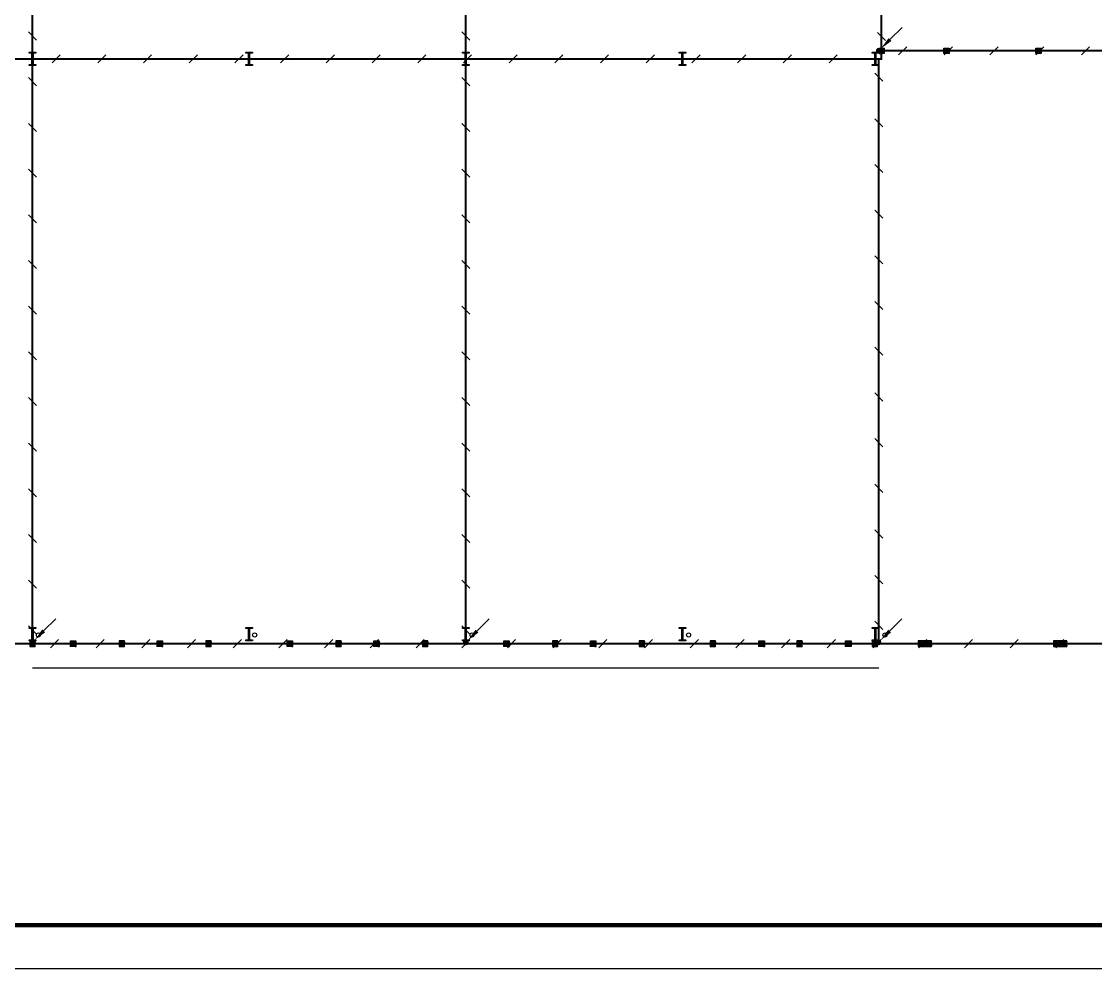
# Model space of a CAD drawing. Extents: x 1060579 to 1383165, y 581819 to 1037910.
# Drawn here: x 1266064 to 1305724, y 581819 to 616800 of the extents above; entities that cross this region are included whole.
import ezdxf

# ---------------------------------------------------------------- set-up
doc = ezdxf.new("R2010")
doc.units = 0
doc.header["$LTSCALE"] = 1000
doc.header["$MEASUREMENT"] = 0
doc.linetypes.add('CENTER2', pattern=[1.125, 0.75, -0.125, 0.125, -0.125])
for name, color, linetype in [('GZ', 30, 'Continuous'), ('LWIRE', 4, 'Continuous'), ('PUB_TITLE', 4, 'Continuous'), ('SHTLN', 4, 'Continuous'), ('WIRE-接地', 4, 'Continuous'), ('刚柱', 2, 'Continuous'), ('卫浴', 7, 'Continuous'), ('散水', 32, 'Continuous')]:
    doc.layers.add(name, color=color, linetype=linetype)
doc.styles.get("Standard").update_dxf_attribs({"font": 'gbenor.shx', "bigfont": 'gbcbig.shx'})

# ---------------------------------------------------------------- blocks, each defined once
blk = doc.blocks.new('sdhfxdhnfdhx')
h = blk.add_hatch(color=256)
h.paths.add_polyline_path([(3050366, 936899), (3050616, 936899), (3050616, 936859), (3050366, 936859)])
h.paths.add_polyline_path([(3050511, 937319), (3050511, 936899), (3050471, 936899), (3050471, 937319)])
h.paths.add_polyline_path([(3050366, 937359), (3050616, 937359), (3050616, 937319), (3050366, 937319)])
for points in [[(3050366, 937359), (3050616, 937359), (3050616, 937319), (3050366, 937319)], [(3050511, 937319), (3050511, 936899), (3050471, 936899), (3050471, 937319)], [(3050366, 936899), (3050616, 936899), (3050616, 936859), (3050366, 936859)]]:
    blk.add_lwpolyline(points, close=True)
blk = doc.blocks.new('$TelecSys$00000008')
blk.add_line((0.4, 0.4), (-0.4, -0.4))
blk = doc.blocks.new('$TelecSys$00000078')
for p, q in [((1.15, 1.15), (0.55, 0.55)), ((0.104, 0.104), (0.104, 0.104)), ((-0.104, -0.104), (-0.104, -0.104))]:
    blk.add_line(p, q)
at = {"const_width": 0.142}
blk.add_lwpolyline([(-0.071, 0, 1), (0.071, 0, 1)], format="xyb", close=True, dxfattribs=at)
blk.add_solid([(0.62, 0.48), (0.48, 0.62), (0.1, 0.1)])
at = {"width": 0.8, "flags": 9}
blk.add_attdef('A', (0, 0), '', height=0.00002, dxfattribs=at)

msp = doc.modelspace()

# ---------------------------------------------------------------- hatches: boundary and pattern name
at = {"layer": 'GZ'}
h = msp.add_hatch(dxfattribs=at)
h.set_pattern_fill('钢筋混凝土', color=8, scale=20, style=0)
h.set_pattern_definition([(45, (1244335.757, 540013.577), (-35.35534, 35.35534), []), (50, (1244335.76, 540013.58), (143.45204, -12.55043), [15, -165]), (355, (1244335.76, 540013.58), (-27.75027, 150.43843), [12, -132]), (100.4514, (1244347.71, 540012.53), (115.70188, 137.8879), [12.74804, -140.22842]), (46.1842, (1244335.76, 540053.58), (213.4482, -33.1038), [22.5, -247.5]), (96.6356, (1244353.54, 540050.82), (186.93254, 194.82357), [19.12206, -210.3426]), (351.1842, (1244335.76, 540053.58), (186.9324, 194.8237), [18, -198]), (21, (1244355.76, 540043.58), (119.38141, -80.52378), [15, -165]), (326, (1244355.76, 540043.58), (48.66307, 145.03), [12, -132]), (71.4514, (1244365.7, 540036.87), (168.04453, 64.5061), [12.74804, -140.22842]), (37.5, (1244335.757, 540013.577), (2.43197, 66.57877), [0, -130.4, 0, -134, 0, -132.5]), (7.5, (1244335.76, 540013.58), (52.61391, 78.88234), [0, -76.4, 0, -127.4, 0, -50.5]), (327.5, (1244291.157, 540013.58), (106.764487, -4.510974), [0, -50, 0, -156, 0, -207]), (317.5, (1244271.16, 540013.58), (116.63723, 20.021), [0, -65, 0, -103.6, 0, -147])])
h.paths.add_polyline_path([(1297720, 615819), (1297920, 615819), (1297920, 615619), (1297720, 615619)])
h = msp.add_hatch(dxfattribs=at)
h.set_pattern_fill('钢筋混凝土', color=8, scale=20, style=0)
h.set_pattern_definition([(45, (1246735.757, 540013.577), (-35.35534, 35.35534), []), (50, (1246735.76, 540013.58), (143.45204, -12.55043), [15, -165]), (355, (1246735.76, 540013.58), (-27.75027, 150.43843), [12, -132]), (100.4514, (1246747.71, 540012.53), (115.70188, 137.8879), [12.74804, -140.22842]), (46.1842, (1246735.76, 540053.58), (213.4482, -33.1038), [22.5, -247.5]), (96.6356, (1246753.54, 540050.82), (186.93254, 194.82357), [19.12206, -210.3426]), (351.1842, (1246735.76, 540053.58), (186.9324, 194.8237), [18, -198]), (21, (1246755.76, 540043.58), (119.38141, -80.52378), [15, -165]), (326, (1246755.76, 540043.58), (48.66307, 145.03), [12, -132]), (71.4514, (1246765.7, 540036.87), (168.04453, 64.5061), [12.74804, -140.22842]), (37.5, (1246735.757, 540013.577), (2.43197, 66.57877), [0, -130.4, 0, -134, 0, -132.5]), (7.5, (1246735.76, 540013.58), (52.61391, 78.88234), [0, -76.4, 0, -127.4, 0, -50.5]), (327.5, (1246691.157, 540013.58), (106.764487, -4.510974), [0, -50, 0, -156, 0, -207]), (317.5, (1246671.16, 540013.58), (116.63723, 20.021), [0, -65, 0, -103.6, 0, -147])])
h.paths.add_polyline_path([(1300120, 615819), (1300320, 615819), (1300320, 615619), (1300120, 615619)])
h = msp.add_hatch(dxfattribs=at)
h.set_pattern_fill('钢筋混凝土', color=8, scale=20, style=0)
h.set_pattern_definition([(45, (1250135.757, 540013.577), (-35.35534, 35.35534), []), (50, (1250135.76, 540013.58), (143.45204, -12.55043), [15, -165]), (355, (1250135.76, 540013.58), (-27.75027, 150.43843), [12, -132]), (100.4514, (1250147.71, 540012.53), (115.70188, 137.8879), [12.74804, -140.22842]), (46.1842, (1250135.76, 540053.58), (213.4482, -33.1038), [22.5, -247.5]), (96.6356, (1250153.54, 540050.82), (186.93254, 194.82357), [19.12206, -210.3426]), (351.1842, (1250135.76, 540053.58), (186.9324, 194.8237), [18, -198]), (21, (1250155.76, 540043.58), (119.38141, -80.52378), [15, -165]), (326, (1250155.76, 540043.58), (48.66307, 145.03), [12, -132]), (71.4514, (1250165.7, 540036.87), (168.04453, 64.5061), [12.74804, -140.22842]), (37.5, (1250135.757, 540013.577), (2.43197, 66.57877), [0, -130.4, 0, -134, 0, -132.5]), (7.5, (1250135.76, 540013.58), (52.61391, 78.88234), [0, -76.4, 0, -127.4, 0, -50.5]), (327.5, (1250091.157, 540013.58), (106.764487, -4.510974), [0, -50, 0, -156, 0, -207]), (317.5, (1250071.16, 540013.58), (116.63723, 20.021), [0, -65, 0, -103.6, 0, -147])])
h.paths.add_polyline_path([(1303520, 615819), (1303720, 615819), (1303720, 615619), (1303520, 615619)])
h = msp.add_hatch(dxfattribs=at)
h.set_pattern_fill('钢筋混凝土', color=8, scale=20, style=0)
h.set_pattern_definition([(315, (1212985.757, 669523.906), (-35.35534, -35.35534), []), (310, (1212985.76, 669523.9), (143.45204, 12.55043), [15, -165]), (5, (1212985.76, 669523.9), (-27.75027, -150.43843), [12, -132]), (259.5486, (1212997.71, 669524.95), (115.70188, -137.8879), [12.74804, -140.22842]), (313.8158, (1212985.76, 669483.9), (213.4482, 33.1038), [22.5, -247.5]), (263.3644, (1213003.54, 669486.66), (186.93254, -194.82357), [19.12206, -210.3426]), (8.8158, (1212985.76, 669483.9), (186.9324, -194.8237), [18, -198]), (339, (1213005.76, 669493.9), (119.38141, 80.52378), [15, -165]), (34, (1213005.76, 669493.9), (48.66307, -145.03), [12, -132]), (288.5486, (1213015.7, 669500.62), (168.04453, -64.5061), [12.74804, -140.22842]), (322.5, (1212985.757, 669523.906), (2.43197, -66.57877), [0, -130.4, 0, -134, 0, -132.5]), (352.5, (1212985.76, 669523.906), (52.61391, -78.88234), [0, -76.4, 0, -127.4, 0, -50.5]), (32.5, (1212941.157, 669523.906), (106.764487, 4.510974), [0, -50, 0, -156, 0, -207]), (42.5, (1212921.16, 669523.91), (116.63723, -20.021), [0, -65, 0, -103.6, 0, -147])])
h.paths.add_polyline_path([(1266370, 593719), (1266570, 593719), (1266570, 593919), (1266370, 593919)])
h = msp.add_hatch(dxfattribs=at)
h.set_pattern_fill('钢筋混凝土', color=8, scale=20, style=0)
h.set_pattern_definition([(225, (1321454.794, 669523.906), (35.35534, -35.35534), []), (230, (1321454.79, 669523.9), (-143.45204, 12.55043), [15, -165]), (175, (1321454.8, 669523.9), (27.75027, -150.43843), [12, -132]), (280.4514, (1321442.84, 669524.95), (-115.70188, -137.8879), [12.74804, -140.22842]), (226.1842, (1321454.8, 669483.9), (-213.4482, 33.1038), [22.5, -247.5]), (276.6356, (1321437, 669486.66), (-186.93254, -194.82357), [19.12206, -210.3426]), (171.1842, (1321454.8, 669483.9), (-186.9324, -194.8237), [18, -198]), (201, (1321434.79, 669493.9), (-119.38141, 80.52378), [15, -165]), (146, (1321434.8, 669493.9), (-48.66307, -145.03), [12, -132]), (251.4514, (1321424.85, 669500.62), (-168.04453, -64.5061), [12.74804, -140.22842]), (217.5, (1321454.794, 669523.906), (-2.43197, -66.57877), [0, -130.4, 0, -134, 0, -132.5]), (187.5, (1321454.794, 669523.906), (-52.61391, -78.88234), [0, -76.4, 0, -127.4, 0, -50.5]), (147.5, (1321499.394, 669523.906), (-106.764487, 4.510974), [0, -50, 0, -156, 0, -207]), (137.5, (1321519.39, 669523.91), (-116.63723, -20.021), [0, -65, 0, -103.6, 0, -147])])
h.paths.add_polyline_path([(1268070, 593719), (1267870, 593719), (1267870, 593919), (1268070, 593919)])
h = msp.add_hatch(dxfattribs=at)
h.set_pattern_fill('钢筋混凝土', color=8, scale=20, style=0)
h.set_pattern_definition([(315, (1216285.51, 669523.906), (-35.35534, -35.35534), []), (310, (1216285.51, 669523.9), (143.45204, 12.55043), [15, -165]), (5, (1216285.51, 669523.9), (-27.75027, -150.43843), [12, -132]), (259.5486, (1216297.46, 669524.95), (115.70188, -137.8879), [12.74804, -140.22842]), (313.8158, (1216285.5, 669483.9), (213.4482, 33.1038), [22.5, -247.5]), (263.3644, (1216303.3, 669486.66), (186.93254, -194.82357), [19.12206, -210.3426]), (8.8158, (1216285.5, 669483.9), (186.9324, -194.8237), [18, -198]), (339, (1216305.51, 669493.9), (119.38141, 80.52378), [15, -165]), (34, (1216305.51, 669493.9), (48.66307, -145.03), [12, -132]), (288.5486, (1216315.46, 669500.62), (168.04453, -64.5061), [12.74804, -140.22842]), (322.5, (1216285.51, 669523.906), (2.43197, -66.57877), [0, -130.4, 0, -134, 0, -132.5]), (352.5, (1216285.51, 669523.906), (52.61391, -78.88234), [0, -76.4, 0, -127.4, 0, -50.5]), (32.5, (1216240.91, 669523.906), (106.764487, 4.510974), [0, -50, 0, -156, 0, -207]), (42.5, (1216220.91, 669523.91), (116.63723, -20.021), [0, -65, 0, -103.6, 0, -147])])
h.paths.add_polyline_path([(1269670, 593719), (1269870, 593719), (1269870, 593919), (1269670, 593919)])
h = msp.add_hatch(dxfattribs=at)
h.set_pattern_fill('钢筋混凝土', color=8, scale=20, style=0)
h.set_pattern_definition([(225, (1324655.1, 669523.906), (35.35534, -35.35534), []), (230, (1324655.1, 669523.9), (-143.45204, 12.55043), [15, -165]), (175, (1324655.1, 669523.9), (27.75027, -150.43843), [12, -132]), (280.4514, (1324643.15, 669524.95), (-115.70188, -137.8879), [12.74804, -140.22842]), (226.1842, (1324655.1, 669483.9), (-213.4482, 33.1038), [22.5, -247.5]), (276.6356, (1324637.31, 669486.66), (-186.93254, -194.82357), [19.12206, -210.3426]), (171.1842, (1324655.1, 669483.9), (-186.9324, -194.8237), [18, -198]), (201, (1324635.1, 669493.9), (-119.38141, 80.52378), [15, -165]), (146, (1324635.1, 669493.9), (-48.66307, -145.03), [12, -132]), (251.4514, (1324625.15, 669500.62), (-168.04453, -64.5061), [12.74804, -140.22842]), (217.5, (1324655.1, 669523.906), (-2.43197, -66.57877), [0, -130.4, 0, -134, 0, -132.5]), (187.5, (1324655.1, 669523.906), (-52.61391, -78.88234), [0, -76.4, 0, -127.4, 0, -50.5]), (147.5, (1324699.7, 669523.906), (-106.764487, 4.510974), [0, -50, 0, -156, 0, -207]), (137.5, (1324719.7, 669523.91), (-116.63723, -20.021), [0, -65, 0, -103.6, 0, -147])])
h.paths.add_polyline_path([(1271270, 593719), (1271070, 593719), (1271070, 593919), (1271270, 593919)])
h = msp.add_hatch(dxfattribs=at)
h.set_pattern_fill('钢筋混凝土', color=8, scale=20, style=0)
h.set_pattern_definition([(315, (1219485.815, 669523.906), (-35.35534, -35.35534), []), (310, (1219485.81, 669523.9), (143.45204, 12.55043), [15, -165]), (5, (1219485.81, 669523.9), (-27.75027, -150.43843), [12, -132]), (259.5486, (1219497.77, 669524.95), (115.70188, -137.8879), [12.74804, -140.22842]), (313.8158, (1219485.81, 669483.9), (213.4482, 33.1038), [22.5, -247.5]), (263.3644, (1219503.6, 669486.66), (186.93254, -194.82357), [19.12206, -210.3426]), (8.8158, (1219485.81, 669483.9), (186.9324, -194.8237), [18, -198]), (339, (1219505.81, 669493.9), (119.38141, 80.52378), [15, -165]), (34, (1219505.81, 669493.9), (48.66307, -145.03), [12, -132]), (288.5486, (1219515.76, 669500.62), (168.04453, -64.5061), [12.74804, -140.22842]), (322.5, (1219485.815, 669523.906), (2.43197, -66.57877), [0, -130.4, 0, -134, 0, -132.5]), (352.5, (1219485.815, 669523.906), (52.61391, -78.88234), [0, -76.4, 0, -127.4, 0, -50.5]), (32.5, (1219441.215, 669523.906), (106.764487, 4.510974), [0, -50, 0, -156, 0, -207]), (42.5, (1219421.21, 669523.91), (116.63723, -20.021), [0, -65, 0, -103.6, 0, -147])])
h.paths.add_polyline_path([(1272870, 593719), (1273070, 593719), (1273070, 593919), (1272870, 593919)])
h = msp.add_hatch(dxfattribs=at)
h.set_pattern_fill('钢筋混凝土', color=8, scale=20, style=0)
h.set_pattern_definition([(225, (1329454.794, 669523.906), (35.35534, -35.35534), []), (230, (1329454.79, 669523.9), (-143.45204, 12.55043), [15, -165]), (175, (1329454.8, 669523.9), (27.75027, -150.43843), [12, -132]), (280.4514, (1329442.84, 669524.95), (-115.70188, -137.8879), [12.74804, -140.22842]), (226.1842, (1329454.8, 669483.9), (-213.4482, 33.1038), [22.5, -247.5]), (276.6356, (1329437, 669486.66), (-186.93254, -194.82357), [19.12206, -210.3426]), (171.1842, (1329454.8, 669483.9), (-186.9324, -194.8237), [18, -198]), (201, (1329434.79, 669493.9), (-119.38141, 80.52378), [15, -165]), (146, (1329434.8, 669493.9), (-48.66307, -145.03), [12, -132]), (251.4514, (1329424.85, 669500.62), (-168.04453, -64.5061), [12.74804, -140.22842]), (217.5, (1329454.794, 669523.906), (-2.43197, -66.57877), [0, -130.4, 0, -134, 0, -132.5]), (187.5, (1329454.794, 669523.906), (-52.61391, -78.88234), [0, -76.4, 0, -127.4, 0, -50.5]), (147.5, (1329499.394, 669523.906), (-106.764487, 4.510974), [0, -50, 0, -156, 0, -207]), (137.5, (1329519.39, 669523.91), (-116.63723, -20.021), [0, -65, 0, -103.6, 0, -147])])
h.paths.add_polyline_path([(1276070, 593719), (1275870, 593719), (1275870, 593919), (1276070, 593919)])
h = msp.add_hatch(dxfattribs=at)
h.set_pattern_fill('钢筋混凝土', color=8, scale=20, style=0)
h.set_pattern_definition([(315, (1224285.51, 669523.906), (-35.35534, -35.35534), []), (310, (1224285.51, 669523.9), (143.45204, 12.55043), [15, -165]), (5, (1224285.51, 669523.9), (-27.75027, -150.43843), [12, -132]), (259.5486, (1224297.46, 669524.95), (115.70188, -137.8879), [12.74804, -140.22842]), (313.8158, (1224285.5, 669483.9), (213.4482, 33.1038), [22.5, -247.5]), (263.3644, (1224303.3, 669486.66), (186.93254, -194.82357), [19.12206, -210.3426]), (8.8158, (1224285.5, 669483.9), (186.9324, -194.8237), [18, -198]), (339, (1224305.51, 669493.9), (119.38141, 80.52378), [15, -165]), (34, (1224305.51, 669493.9), (48.66307, -145.03), [12, -132]), (288.5486, (1224315.46, 669500.62), (168.04453, -64.5061), [12.74804, -140.22842]), (322.5, (1224285.51, 669523.906), (2.43197, -66.57877), [0, -130.4, 0, -134, 0, -132.5]), (352.5, (1224285.51, 669523.906), (52.61391, -78.88234), [0, -76.4, 0, -127.4, 0, -50.5]), (32.5, (1224240.91, 669523.906), (106.764487, 4.510974), [0, -50, 0, -156, 0, -207]), (42.5, (1224220.91, 669523.91), (116.63723, -20.021), [0, -65, 0, -103.6, 0, -147])])
h.paths.add_polyline_path([(1277670, 593719), (1277870, 593719), (1277870, 593919), (1277670, 593919)])
h = msp.add_hatch(dxfattribs=at)
h.set_pattern_fill('钢筋混凝土', color=8, scale=20, style=0)
h.set_pattern_definition([(225, (1332655.1, 669523.906), (35.35534, -35.35534), []), (230, (1332655.1, 669523.9), (-143.45204, 12.55043), [15, -165]), (175, (1332655.1, 669523.9), (27.75027, -150.43843), [12, -132]), (280.4514, (1332643.15, 669524.95), (-115.70188, -137.8879), [12.74804, -140.22842]), (226.1842, (1332655.1, 669483.9), (-213.4482, 33.1038), [22.5, -247.5]), (276.6356, (1332637.31, 669486.66), (-186.93254, -194.82357), [19.12206, -210.3426]), (171.1842, (1332655.1, 669483.9), (-186.9324, -194.8237), [18, -198]), (201, (1332635.1, 669493.9), (-119.38141, 80.52378), [15, -165]), (146, (1332635.1, 669493.9), (-48.66307, -145.03), [12, -132]), (251.4514, (1332625.15, 669500.62), (-168.04453, -64.5061), [12.74804, -140.22842]), (217.5, (1332655.1, 669523.906), (-2.43197, -66.57877), [0, -130.4, 0, -134, 0, -132.5]), (187.5, (1332655.1, 669523.906), (-52.61391, -78.88234), [0, -76.4, 0, -127.4, 0, -50.5]), (147.5, (1332699.7, 669523.906), (-106.764487, 4.510974), [0, -50, 0, -156, 0, -207]), (137.5, (1332719.7, 669523.91), (-116.63723, -20.021), [0, -65, 0, -103.6, 0, -147])])
h.paths.add_polyline_path([(1279270, 593719), (1279070, 593719), (1279070, 593919), (1279270, 593919)])
h = msp.add_hatch(dxfattribs=at)
h.set_pattern_fill('钢筋混凝土', color=8, scale=20, style=0)
h.set_pattern_definition([(315, (1227485.815, 669523.906), (-35.35534, -35.35534), []), (310, (1227485.81, 669523.9), (143.45204, 12.55043), [15, -165]), (5, (1227485.81, 669523.9), (-27.75027, -150.43843), [12, -132]), (259.5486, (1227497.77, 669524.95), (115.70188, -137.8879), [12.74804, -140.22842]), (313.8158, (1227485.81, 669483.9), (213.4482, 33.1038), [22.5, -247.5]), (263.3644, (1227503.6, 669486.66), (186.93254, -194.82357), [19.12206, -210.3426]), (8.8158, (1227485.81, 669483.9), (186.9324, -194.8237), [18, -198]), (339, (1227505.81, 669493.9), (119.38141, 80.52378), [15, -165]), (34, (1227505.81, 669493.9), (48.66307, -145.03), [12, -132]), (288.5486, (1227515.76, 669500.62), (168.04453, -64.5061), [12.74804, -140.22842]), (322.5, (1227485.815, 669523.906), (2.43197, -66.57877), [0, -130.4, 0, -134, 0, -132.5]), (352.5, (1227485.815, 669523.906), (52.61391, -78.88234), [0, -76.4, 0, -127.4, 0, -50.5]), (32.5, (1227441.215, 669523.906), (106.764487, 4.510974), [0, -50, 0, -156, 0, -207]), (42.5, (1227421.21, 669523.91), (116.63723, -20.021), [0, -65, 0, -103.6, 0, -147])])
h.paths.add_polyline_path([(1280870, 593719), (1281070, 593719), (1281070, 593919), (1280870, 593919)])
h = msp.add_hatch(dxfattribs=at)
h.set_pattern_fill('钢筋混凝土', color=8, scale=20, style=0)
h.set_pattern_definition([(225, (1337454.794, 669523.906), (35.35534, -35.35534), []), (230, (1337454.79, 669523.9), (-143.45204, 12.55043), [15, -165]), (175, (1337454.8, 669523.9), (27.75027, -150.43843), [12, -132]), (280.4514, (1337442.84, 669524.95), (-115.70188, -137.8879), [12.74804, -140.22842]), (226.1842, (1337454.8, 669483.9), (-213.4482, 33.1038), [22.5, -247.5]), (276.6356, (1337437, 669486.66), (-186.93254, -194.82357), [19.12206, -210.3426]), (171.1842, (1337454.8, 669483.9), (-186.9324, -194.8237), [18, -198]), (201, (1337434.79, 669493.9), (-119.38141, 80.52378), [15, -165]), (146, (1337434.8, 669493.9), (-48.66307, -145.03), [12, -132]), (251.4514, (1337424.85, 669500.62), (-168.04453, -64.5061), [12.74804, -140.22842]), (217.5, (1337454.794, 669523.906), (-2.43197, -66.57877), [0, -130.4, 0, -134, 0, -132.5]), (187.5, (1337454.794, 669523.906), (-52.61391, -78.88234), [0, -76.4, 0, -127.4, 0, -50.5]), (147.5, (1337499.394, 669523.906), (-106.764487, 4.510974), [0, -50, 0, -156, 0, -207]), (137.5, (1337519.39, 669523.91), (-116.63723, -20.021), [0, -65, 0, -103.6, 0, -147])])
h.paths.add_polyline_path([(1284070, 593719), (1283870, 593719), (1283870, 593919), (1284070, 593919)])
h = msp.add_hatch(dxfattribs=at)
h.set_pattern_fill('钢筋混凝土', color=8, scale=20, style=0)
h.set_pattern_definition([(315, (1232285.51, 669523.906), (-35.35534, -35.35534), []), (310, (1232285.51, 669523.9), (143.45204, 12.55043), [15, -165]), (5, (1232285.51, 669523.9), (-27.75027, -150.43843), [12, -132]), (259.5486, (1232297.46, 669524.95), (115.70188, -137.8879), [12.74804, -140.22842]), (313.8158, (1232285.5, 669483.9), (213.4482, 33.1038), [22.5, -247.5]), (263.3644, (1232303.3, 669486.66), (186.93254, -194.82357), [19.12206, -210.3426]), (8.8158, (1232285.5, 669483.9), (186.9324, -194.8237), [18, -198]), (339, (1232305.51, 669493.9), (119.38141, 80.52378), [15, -165]), (34, (1232305.51, 669493.9), (48.66307, -145.03), [12, -132]), (288.5486, (1232315.46, 669500.62), (168.04453, -64.5061), [12.74804, -140.22842]), (322.5, (1232285.51, 669523.906), (2.43197, -66.57877), [0, -130.4, 0, -134, 0, -132.5]), (352.5, (1232285.51, 669523.906), (52.61391, -78.88234), [0, -76.4, 0, -127.4, 0, -50.5]), (32.5, (1232240.91, 669523.906), (106.764487, 4.510974), [0, -50, 0, -156, 0, -207]), (42.5, (1232220.91, 669523.91), (116.63723, -20.021), [0, -65, 0, -103.6, 0, -147])])
h.paths.add_polyline_path([(1285670, 593719), (1285870, 593719), (1285870, 593919), (1285670, 593919)])
h = msp.add_hatch(dxfattribs=at)
h.set_pattern_fill('钢筋混凝土', color=8, scale=20, style=0)
h.set_pattern_definition([(225, (1340655.1, 669523.906), (35.35534, -35.35534), []), (230, (1340655.1, 669523.9), (-143.45204, 12.55043), [15, -165]), (175, (1340655.1, 669523.9), (27.75027, -150.43843), [12, -132]), (280.4514, (1340643.15, 669524.95), (-115.70188, -137.8879), [12.74804, -140.22842]), (226.1842, (1340655.1, 669483.9), (-213.4482, 33.1038), [22.5, -247.5]), (276.6356, (1340637.31, 669486.66), (-186.93254, -194.82357), [19.12206, -210.3426]), (171.1842, (1340655.1, 669483.9), (-186.9324, -194.8237), [18, -198]), (201, (1340635.1, 669493.9), (-119.38141, 80.52378), [15, -165]), (146, (1340635.1, 669493.9), (-48.66307, -145.03), [12, -132]), (251.4514, (1340625.15, 669500.62), (-168.04453, -64.5061), [12.74804, -140.22842]), (217.5, (1340655.1, 669523.906), (-2.43197, -66.57877), [0, -130.4, 0, -134, 0, -132.5]), (187.5, (1340655.1, 669523.906), (-52.61391, -78.88234), [0, -76.4, 0, -127.4, 0, -50.5]), (147.5, (1340699.7, 669523.906), (-106.764487, 4.510974), [0, -50, 0, -156, 0, -207]), (137.5, (1340719.7, 669523.91), (-116.63723, -20.021), [0, -65, 0, -103.6, 0, -147])])
h.paths.add_polyline_path([(1287270, 593719), (1287070, 593719), (1287070, 593919), (1287270, 593919)])
h = msp.add_hatch(dxfattribs=at)
h.set_pattern_fill('钢筋混凝土', color=8, scale=20, style=0)
h.set_pattern_definition([(315, (1235485.815, 669523.906), (-35.35534, -35.35534), []), (310, (1235485.81, 669523.9), (143.45204, 12.55043), [15, -165]), (5, (1235485.81, 669523.9), (-27.75027, -150.43843), [12, -132]), (259.5486, (1235497.77, 669524.95), (115.70188, -137.8879), [12.74804, -140.22842]), (313.8158, (1235485.81, 669483.9), (213.4482, 33.1038), [22.5, -247.5]), (263.3644, (1235503.6, 669486.66), (186.93254, -194.82357), [19.12206, -210.3426]), (8.8158, (1235485.81, 669483.9), (186.9324, -194.8237), [18, -198]), (339, (1235505.81, 669493.9), (119.38141, 80.52378), [15, -165]), (34, (1235505.81, 669493.9), (48.66307, -145.03), [12, -132]), (288.5486, (1235515.76, 669500.62), (168.04453, -64.5061), [12.74804, -140.22842]), (322.5, (1235485.815, 669523.906), (2.43197, -66.57877), [0, -130.4, 0, -134, 0, -132.5]), (352.5, (1235485.815, 669523.906), (52.61391, -78.88234), [0, -76.4, 0, -127.4, 0, -50.5]), (32.5, (1235441.215, 669523.906), (106.764487, 4.510974), [0, -50, 0, -156, 0, -207]), (42.5, (1235421.21, 669523.91), (116.63723, -20.021), [0, -65, 0, -103.6, 0, -147])])
h.paths.add_polyline_path([(1288870, 593719), (1289070, 593719), (1289070, 593919), (1288870, 593919)])
h = msp.add_hatch(dxfattribs=at)
h.set_pattern_fill('钢筋混凝土', color=8, scale=20, style=0)
h.set_pattern_definition([(315, (1238110.715, 669523.906), (-35.35534, -35.35534), []), (310, (1238110.72, 669523.9), (143.45204, 12.55043), [15, -165]), (5, (1238110.72, 669523.9), (-27.75027, -150.43843), [12, -132]), (259.5486, (1238122.67, 669524.95), (115.70188, -137.8879), [12.74804, -140.22842]), (313.8158, (1238110.72, 669483.9), (213.4482, 33.1038), [22.5, -247.5]), (263.3644, (1238128.5, 669486.66), (186.93254, -194.82357), [19.12206, -210.3426]), (8.8158, (1238110.72, 669483.9), (186.9324, -194.8237), [18, -198]), (339, (1238130.72, 669493.9), (119.38141, 80.52378), [15, -165]), (34, (1238130.72, 669493.9), (48.66307, -145.03), [12, -132]), (288.5486, (1238140.66, 669500.62), (168.04453, -64.5061), [12.74804, -140.22842]), (322.5, (1238110.715, 669523.906), (2.43197, -66.57877), [0, -130.4, 0, -134, 0, -132.5]), (352.5, (1238110.715, 669523.906), (52.61391, -78.88234), [0, -76.4, 0, -127.4, 0, -50.5]), (32.5, (1238066.115, 669523.906), (106.764487, 4.510974), [0, -50, 0, -156, 0, -207]), (42.5, (1238046.115, 669523.91), (116.63723, -20.021), [0, -65, 0, -103.6, 0, -147])])
h.paths.add_polyline_path([(1291495, 593719), (1291695, 593719), (1291695, 593919), (1291495, 593919)])
h = msp.add_hatch(dxfattribs=at)
h.set_pattern_fill('钢筋混凝土', color=8, scale=20, style=0)
h.set_pattern_definition([(225, (1346880, 669523.906), (35.35534, -35.35534), []), (230, (1346880, 669523.9), (-143.45204, 12.55043), [15, -165]), (175, (1346880, 669523.9), (27.75027, -150.43843), [12, -132]), (280.4514, (1346868.05, 669524.95), (-115.70188, -137.8879), [12.74804, -140.22842]), (226.1842, (1346880, 669483.9), (-213.4482, 33.1038), [22.5, -247.5]), (276.6356, (1346862.21, 669486.66), (-186.93254, -194.82357), [19.12206, -210.3426]), (171.1842, (1346880, 669483.9), (-186.9324, -194.8237), [18, -198]), (201, (1346860, 669493.9), (-119.38141, 80.52378), [15, -165]), (146, (1346860, 669493.9), (-48.66307, -145.03), [12, -132]), (251.4514, (1346850.05, 669500.62), (-168.04453, -64.5061), [12.74804, -140.22842]), (217.5, (1346880, 669523.906), (-2.43197, -66.57877), [0, -130.4, 0, -134, 0, -132.5]), (187.5, (1346880, 669523.906), (-52.61391, -78.88234), [0, -76.4, 0, -127.4, 0, -50.5]), (147.5, (1346924.6, 669523.906), (-106.764487, 4.510974), [0, -50, 0, -156, 0, -207]), (137.5, (1346944.6, 669523.91), (-116.63723, -20.021), [0, -65, 0, -103.6, 0, -147])])
h.paths.add_polyline_path([(1293495, 593719), (1293295, 593719), (1293295, 593919), (1293495, 593919)])
h = msp.add_hatch(dxfattribs=at)
h.set_pattern_fill('钢筋混凝土', color=8, scale=20, style=0)
h.set_pattern_definition([(315, (1241311.02, 669523.906), (-35.35534, -35.35534), []), (310, (1241311.02, 669523.9), (143.45204, 12.55043), [15, -165]), (5, (1241311.02, 669523.9), (-27.75027, -150.43843), [12, -132]), (259.5486, (1241322.98, 669524.95), (115.70188, -137.8879), [12.74804, -140.22842]), (313.8158, (1241311.02, 669483.9), (213.4482, 33.1038), [22.5, -247.5]), (263.3644, (1241328.8, 669486.66), (186.93254, -194.82357), [19.12206, -210.3426]), (8.8158, (1241311.02, 669483.9), (186.9324, -194.8237), [18, -198]), (339, (1241331.02, 669493.9), (119.38141, 80.52378), [15, -165]), (34, (1241331.02, 669493.9), (48.66307, -145.03), [12, -132]), (288.5486, (1241340.97, 669500.62), (168.04453, -64.5061), [12.74804, -140.22842]), (322.5, (1241311.02, 669523.906), (2.43197, -66.57877), [0, -130.4, 0, -134, 0, -132.5]), (352.5, (1241311.02, 669523.906), (52.61391, -78.88234), [0, -76.4, 0, -127.4, 0, -50.5]), (32.5, (1241266.42, 669523.906), (106.764487, 4.510974), [0, -50, 0, -156, 0, -207]), (42.5, (1241246.42, 669523.91), (116.63723, -20.021), [0, -65, 0, -103.6, 0, -147])])
h.paths.add_polyline_path([(1294696, 593719), (1294896, 593719), (1294896, 593919), (1294696, 593919)])
h = msp.add_hatch(dxfattribs=at)
h.set_pattern_fill('钢筋混凝土', color=8, scale=20, style=0)
h.set_pattern_definition([(225, (1350080.306, 669523.906), (35.35534, -35.35534), []), (230, (1350080.3, 669523.9), (-143.45204, 12.55043), [15, -165]), (175, (1350080.3, 669523.9), (27.75027, -150.43843), [12, -132]), (280.4514, (1350068.35, 669524.95), (-115.70188, -137.8879), [12.74804, -140.22842]), (226.1842, (1350080.3, 669483.9), (-213.4482, 33.1038), [22.5, -247.5]), (276.6356, (1350062.52, 669486.66), (-186.93254, -194.82357), [19.12206, -210.3426]), (171.1842, (1350080.3, 669483.9), (-186.9324, -194.8237), [18, -198]), (201, (1350060.3, 669493.9), (-119.38141, 80.52378), [15, -165]), (146, (1350060.3, 669493.9), (-48.66307, -145.03), [12, -132]), (251.4514, (1350050.36, 669500.62), (-168.04453, -64.5061), [12.74804, -140.22842]), (217.5, (1350080.306, 669523.906), (-2.43197, -66.57877), [0, -130.4, 0, -134, 0, -132.5]), (187.5, (1350080.306, 669523.906), (-52.61391, -78.88234), [0, -76.4, 0, -127.4, 0, -50.5]), (147.5, (1350124.906, 669523.906), (-106.764487, 4.510974), [0, -50, 0, -156, 0, -207]), (137.5, (1350144.91, 669523.91), (-116.63723, -20.021), [0, -65, 0, -103.6, 0, -147])])
h.paths.add_polyline_path([(1296696, 593719), (1296496, 593719), (1296496, 593919), (1296696, 593919)])
h = msp.add_hatch(dxfattribs=at)
h.set_pattern_fill('钢筋混凝土', color=8, scale=20, style=0)
h.set_pattern_definition([(315, (1244085.757, 669523.906), (-35.35534, -35.35534), []), (310, (1244085.76, 669523.9), (143.45204, 12.55043), [15, -165]), (5, (1244085.76, 669523.9), (-27.75027, -150.43843), [12, -132]), (259.5486, (1244097.71, 669524.95), (115.70188, -137.8879), [12.74804, -140.22842]), (313.8158, (1244085.76, 669483.9), (213.4482, 33.1038), [22.5, -247.5]), (263.3644, (1244103.54, 669486.66), (186.93254, -194.82357), [19.12206, -210.3426]), (8.8158, (1244085.76, 669483.9), (186.9324, -194.8237), [18, -198]), (339, (1244105.76, 669493.9), (119.38141, 80.52378), [15, -165]), (34, (1244105.76, 669493.9), (48.66307, -145.03), [12, -132]), (288.5486, (1244115.7, 669500.62), (168.04453, -64.5061), [12.74804, -140.22842]), (322.5, (1244085.757, 669523.906), (2.43197, -66.57877), [0, -130.4, 0, -134, 0, -132.5]), (352.5, (1244085.76, 669523.906), (52.61391, -78.88234), [0, -76.4, 0, -127.4, 0, -50.5]), (32.5, (1244041.157, 669523.906), (106.764487, 4.510974), [0, -50, 0, -156, 0, -207]), (42.5, (1244021.16, 669523.91), (116.63723, -20.021), [0, -65, 0, -103.6, 0, -147])])
h.paths.add_polyline_path([(1297470, 593719), (1297670, 593719), (1297670, 593919), (1297470, 593919)])
h = msp.add_hatch(dxfattribs=at)
h.set_pattern_fill('钢筋混凝土', color=8, scale=20, style=0)
h.set_pattern_definition([(315, (1245785.757, 669523.906), (-35.35534, -35.35534), []), (310, (1245785.76, 669523.9), (143.45204, 12.55043), [15, -165]), (5, (1245785.76, 669523.9), (-27.75027, -150.43843), [12, -132]), (259.5486, (1245797.71, 669524.95), (115.70188, -137.8879), [12.74804, -140.22842]), (313.8158, (1245785.76, 669483.9), (213.4482, 33.1038), [22.5, -247.5]), (263.3644, (1245803.54, 669486.66), (186.93254, -194.82357), [19.12206, -210.3426]), (8.8158, (1245785.76, 669483.9), (186.9324, -194.8237), [18, -198]), (339, (1245805.76, 669493.9), (119.38141, 80.52378), [15, -165]), (34, (1245805.76, 669493.9), (48.66307, -145.03), [12, -132]), (288.5486, (1245815.7, 669500.62), (168.04453, -64.5061), [12.74804, -140.22842]), (322.5, (1245785.757, 669523.906), (2.43197, -66.57877), [0, -130.4, 0, -134, 0, -132.5]), (352.5, (1245785.76, 669523.906), (52.61391, -78.88234), [0, -76.4, 0, -127.4, 0, -50.5]), (32.5, (1245741.157, 669523.906), (106.764487, 4.510974), [0, -50, 0, -156, 0, -207]), (42.5, (1245721.16, 669523.91), (116.63723, -20.021), [0, -65, 0, -103.6, 0, -147])])
h.paths.add_polyline_path([(1299170, 593719), (1299670, 593719), (1299670, 593919), (1299170, 593919)])
h = msp.add_hatch(dxfattribs=at)
h.set_pattern_fill('钢筋混凝土', color=8, scale=20, style=0)
h.set_pattern_definition([(315, (1250785.757, 669523.906), (-35.35534, -35.35534), []), (310, (1250785.76, 669523.9), (143.45204, 12.55043), [15, -165]), (5, (1250785.76, 669523.9), (-27.75027, -150.43843), [12, -132]), (259.5486, (1250797.71, 669524.95), (115.70188, -137.8879), [12.74804, -140.22842]), (313.8158, (1250785.76, 669483.9), (213.4482, 33.1038), [22.5, -247.5]), (263.3644, (1250803.54, 669486.66), (186.93254, -194.82357), [19.12206, -210.3426]), (8.8158, (1250785.76, 669483.9), (186.9324, -194.8237), [18, -198]), (339, (1250805.76, 669493.9), (119.38141, 80.52378), [15, -165]), (34, (1250805.76, 669493.9), (48.66307, -145.03), [12, -132]), (288.5486, (1250815.7, 669500.62), (168.04453, -64.5061), [12.74804, -140.22842]), (322.5, (1250785.757, 669523.906), (2.43197, -66.57877), [0, -130.4, 0, -134, 0, -132.5]), (352.5, (1250785.76, 669523.906), (52.61391, -78.88234), [0, -76.4, 0, -127.4, 0, -50.5]), (32.5, (1250741.157, 669523.906), (106.764487, 4.510974), [0, -50, 0, -156, 0, -207]), (42.5, (1250721.16, 669523.91), (116.63723, -20.021), [0, -65, 0, -103.6, 0, -147])])
h.paths.add_polyline_path([(1304170, 593719), (1304670, 593719), (1304670, 593919), (1304170, 593919)])

# ---------------------------------------------------------------- linework, layer by layer
at = {"layer": 'GZ', "color": 8}
for points in [[(1297720, 615819), (1297920, 615819), (1297920, 615619), (1297720, 615619)], [(1300120, 615819), (1300320, 615819), (1300320, 615619), (1300120, 615619)], [(1303520, 615819), (1303720, 615819), (1303720, 615619), (1303520, 615619)], [(1266370, 593719), (1266570, 593719), (1266570, 593919), (1266370, 593919)], [(1268070, 593719), (1267870, 593719), (1267870, 593919), (1268070, 593919)], [(1269670, 593719), (1269870, 593719), (1269870, 593919), (1269670, 593919)], [(1271270, 593719), (1271070, 593719), (1271070, 593919), (1271270, 593919)], [(1272870, 593719), (1273070, 593719), (1273070, 593919), (1272870, 593919)], [(1276070, 593719), (1275870, 593719), (1275870, 593919), (1276070, 593919)], [(1277670, 593719), (1277870, 593719), (1277870, 593919), (1277670, 593919)], [(1279270, 593719), (1279070, 593719), (1279070, 593919), (1279270, 593919)], [(1280870, 593719), (1281070, 593719), (1281070, 593919), (1280870, 593919)], [(1284070, 593719), (1283870, 593719), (1283870, 593919), (1284070, 593919)], [(1285670, 593719), (1285870, 593719), (1285870, 593919), (1285670, 593919)], [(1287270, 593719), (1287070, 593719), (1287070, 593919), (1287270, 593919)], [(1288870, 593719), (1289070, 593719), (1289070, 593919), (1288870, 593919)], [(1291495, 593719), (1291695, 593719), (1291695, 593919), (1291495, 593919)], [(1293495, 593719), (1293295, 593719), (1293295, 593919), (1293495, 593919)], [(1294696, 593719), (1294896, 593719), (1294896, 593919), (1294696, 593919)], [(1296696, 593719), (1296496, 593719), (1296496, 593919), (1296696, 593919)], [(1297470, 593719), (1297670, 593719), (1297670, 593919), (1297470, 593919)], [(1299170, 593719), (1299670, 593719), (1299670, 593919), (1299170, 593919)], [(1304170, 593719), (1304670, 593719), (1304670, 593919), (1304170, 593919)]]:
    msp.add_lwpolyline(points, close=True, dxfattribs=at)
at = {"layer": 'PUB_TITLE'}
msp.add_lwpolyline([(1236105, 581819), (1354985, 581819), (1354985, 649019), (1236105, 649019)], close=True, dxfattribs=at)
at = {"layer": 'PUB_TITLE', "const_width": 160}
msp.add_lwpolyline([(1240105, 583419), (1353385, 583419), (1353385, 647419), (1240105, 647419)], close=True, dxfattribs=at)
at = {"layer": 'WIRE-接地', "linetype": 'CENTER2', "const_width": 75}
for points in [[(1250370, 637019), (1250370, 593819), (1314570, 593819), (1314570, 615719), (1297820, 615719), (1297820, 637019), (1250370, 637019)], [(1266470, 637019), (1266470, 593819)], [(1282470, 593819), (1282470, 637019)], [(1250370, 615419), (1297820, 615419), (1297820, 615719)], [(1297720, 593819), (1297720, 615419)]]:
    msp.add_lwpolyline(points, dxfattribs=at)
at = {"layer": '卫浴', "color": 8}
for centre in [(1266689, 594139), (1274674, 594139), (1282703, 594139), (1290697, 594139), (1297947, 594139)]:
    msp.add_circle(centre, 75, dxfattribs=at)
at = {"layer": '散水', "color": 8}
msp.add_lwpolyline([(1297720, 592919), (1266470, 592919)], dxfattribs=at)

# ---------------------------------------------------------------- block references
at = {"layer": 'LWIRE', "xscale": 750, "yscale": 750, "zscale": 750}
for p in [(1297720, 615719), (1266470, 593875), (1282470, 593867), (1297706, 593867)]:
    msp.add_blockref('$TelecSys$00000078', p, dxfattribs=at)
at = {"layer": 'SHTLN', "xscale": 375, "yscale": 375, "zscale": 375}
for p, rotation in [((1266470, 616262), 270.0000000000043), ((1282470, 616262), 89.99999999999568), ((1297820, 616244), 90), ((1298602, 615719), 179.9999999999996), ((1300289, 615719), 179.9999999999996), ((1301977, 615719), 179.9999999999996), ((1303664, 615719), 179.9999999999996), ((1305352, 615719), 179.9999999999996), ((1266470, 614575), 270.0000000000043), ((1282470, 614575), 89.99999999999568), ((1297720, 614744), 90), ((1297720, 613056), 90), ((1266470, 612887), 270.0000000000043), ((1282470, 612887), 89.99999999999568), ((1266470, 611200), 270.0000000000043), ((1282470, 611200), 89.99999999999568), ((1297720, 611369), 90), ((1266470, 609512), 270.0000000000043), ((1282470, 609512), 89.99999999999568), ((1297720, 609681), 90), ((1297720, 607994), 90), ((1266470, 607825), 270.0000000000043), ((1282470, 607825), 89.99999999999568), ((1297720, 606306), 90), ((1266470, 606137), 270.0000000000043), ((1282470, 606137), 89.99999999999568), ((1266470, 604450), 270.0000000000043), ((1282470, 604450), 89.99999999999568), ((1297720, 604619), 90), ((1266470, 602762), 270.0000000000043), ((1282470, 602762), 89.99999999999568), ((1297720, 602931), 90), ((1297720, 601244), 90), ((1266470, 601075), 270.0000000000043), ((1282470, 601075), 89.99999999999568), ((1297720, 599556), 90), ((1266470, 599387), 270.0000000000043), ((1282470, 599387), 89.99999999999568), ((1266470, 597700), 270.0000000000043), ((1282470, 597700), 89.99999999999568), ((1297720, 597869), 90), ((1266470, 596012), 270.0000000000043), ((1282470, 596012), 89.99999999999568), ((1297720, 596181), 90), ((1297720, 594494), 90), ((1266470, 594325), 270.0000000000043), ((1282470, 594325), 89.99999999999568)]:
    msp.add_blockref('$TelecSys$00000008', p, dxfattribs=dict(at, rotation=rotation))
for p in [(1267345, 615419), (1269033, 615419), (1270720, 615419), (1272408, 615419), (1274095, 615419), (1275783, 615419), (1277470, 615419), (1279158, 615419), (1280845, 615419), (1282533, 615419), (1284220, 615419), (1285908, 615419), (1287595, 615419), (1289283, 615419), (1290970, 615419), (1292658, 615419), (1294345, 615419), (1296033, 615419), (1267283, 593819), (1268970, 593819), (1270658, 593819), (1272345, 593819), (1274033, 593819), (1275720, 593819), (1277408, 593819), (1279095, 593819), (1280783, 593819), (1282470, 593819), (1284158, 593819), (1285845, 593819), (1287533, 593819), (1289220, 593819), (1290908, 593819), (1292595, 593819), (1294283, 593819), (1295970, 593819), (1297658, 593819), (1299345, 593819), (1301033, 593819), (1302720, 593819), (1304408, 593819)]:
    msp.add_blockref('$TelecSys$00000008', p, dxfattribs=at)
at = {"layer": '刚柱', "color": 8}
for p in [(-1784021, -321691), (-1776021, -321691), (-1768021, -321691), (-1760021, -321691), (-1752895, -321691), (-1784021, -342941), (-1776021, -342941), (-1768021, -342941), (-1760021, -342941), (-1752895, -342941)]:
    msp.add_blockref('sdhfxdhnfdhx', p, dxfattribs=at)

doc.saveas('drawing.dxf')
